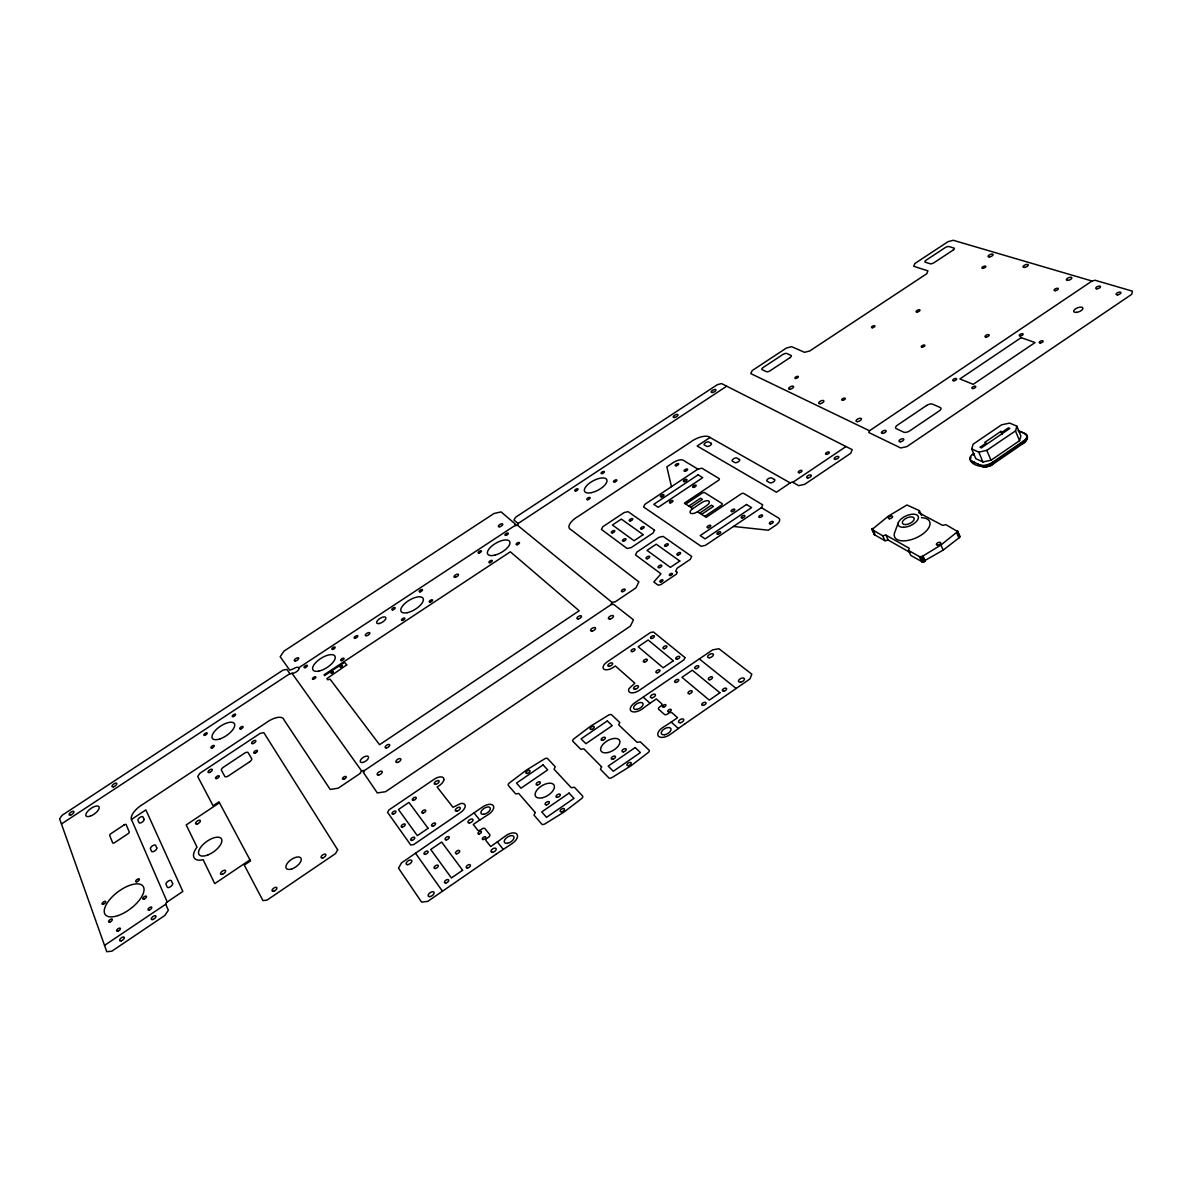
<?xml version="1.0" encoding="UTF-8"?>
<svg xmlns="http://www.w3.org/2000/svg" width="1192" height="1192" viewBox="0 0 1192 1192"><rect width="100%" height="100%" fill="white"/><g stroke="black" fill="none" stroke-linecap="round" stroke-linejoin="round"><path stroke-width="1.5" d="M959.441 535.715L958.934 537.92L943.185 550.093L922.489 561.924L910.792 555.442L908.528 550.436L909.228 548.29L885.939 535.133L882.691 535.774L872.008 529.546L888.278 516.181L906.948 504.991L919.39 510.638L921.58 515.585M971.018 457.221C966.757 465.416 987.483 469.618 992.698 464.388L1023.779 443.052L1025.671 440.831L1025.776 438.88M1025.358 441.383C1031.035 436.376 1023.66 431.921 1018.489 431.564M991.848 464.925L992.116 463.748L1026.699 439.282M991.029 460.231L1019.562 440.682L1020.873 435.974L1016.88 426.155L1009.579 423.071L1001.503 424.859L973.149 444.184L971.689 448.922L975.786 458.652L982.923 461.96L991.029 460.231L986.782 450.353L1015.554 430.848L1016.88 426.155M919.39 510.638L918.704 512.694L942.559 525.344L945.927 524.674L957.668 531.587L940.935 545.012L922.087 556.545L919.524 556.664L908.528 550.436M992.698 464.388L992.757 462.109L1023.243 441.219A9.879 4.664 -22 0 0 1025.343 433.679L1018.102 430.595M898.321 522.722L894.611 532.675A19.132 9.476 -23.8 0 0 906.382 540.676A19.132 9.476 -23.8 0 0 928.344 528.399A19.132 9.476 -23.8 0 0 921.476 517.671M869.475 430.759L868.789 432.532L900.735 447.968L906.844 446.613L1131.67 294.379L1132.4 291.161L1095.076 280.254L1092.036 281.029L869.475 430.759L750.766 373.588L752.226 370.548L786.497 347.99L791.622 346.678L804.511 352.31L809.726 350.984L926.825 273.698L927.912 270.882L913.742 266.278L914.845 263.521L947.953 241.723L953.227 240.277L1092.036 281.029M874.451 533.509L874.615 534.821L884.956 540.706L888.204 540.065L909.943 552.418M692.775 508.641L684.372 503.173L718.612 480.272A2.637 1.162 -26.7 0 0 719.089 478.558L701.894 468.203L697.886 469.112L644.932 504.305L643.576 506.973L701.075 546.264L705.366 545.385L761.435 507.643L762.657 504.827L743.778 493.443A2.339 1.058 -26.4 0 0 741.29 493.816L706.156 517.343L697.514 511.726A5.602 2.533 -27.1 0 1 690.6 513.231A5.602 2.533 -27.1 0 1 692.775 508.641L701.835 502.592A5.602 2.518 -27 0 1 708.763 501.072A5.602 2.518 -27 0 1 706.618 505.632L697.514 511.726M1023.004 443.618L1023.243 441.219M1023.779 443.052L1024.584 441.502M1025.925 439.312L1027.459 436.525M1025.969 439.788L1027.504 437.151M1024.39 442.5L1025.418 440.772M1025.88 440.295L1027.4 437.837M1024.926 441.949L1026.133 440.042M1025.671 440.831L1027.131 438.552M684.923 723.812L669.949 734.615A9.223 4.917 -29.1 0 1 658.64 736.373A9.223 4.917 -29.1 0 1 662.38 727.761A170.158 83.693 -29.4 0 0 671.17 722.084L671.334 721.965A172.006 84.528 -29.4 0 0 677.592 717.703L671.915 712.697A2.607 1.371 -28.9 0 0 668.712 713.203L667.654 713.933A2.607 1.371 -28.9 0 1 664.466 714.44L658.64 709.27A2.593 1.356 -29 0 1 659.697 706.886L660.755 706.156A2.578 1.341 -29 0 0 661.798 703.787L656.3 698.944A197.514 111.512 -28.3 0 0 650.221 703.146L650.057 703.265A195.026 109.992 -28.3 0 0 641.922 709.225A8.955 4.634 -29.3 0 1 631.045 711.013A8.955 4.634 -29.3 0 1 634.785 702.773L712.667 649.849L718.955 648.746L751.824 674.195L749.947 678.933L684.938 723.827M790.192 482.909L776.424 492.222L697.171 446.017L710.03 437.494L790.192 482.909A2.071 0.954 -25.6 0 1 792.814 482.343L846.022 446.538M973.149 455.016L974.102 454.316M496.289 854.053L512.351 843.429A9.432 5.051 -32.7 0 0 516.896 834.147A9.432 5.051 -32.7 0 0 505.944 835.577A174.494 86.033 -32.8 0 1 497.302 841.924L497.124 842.044A176.386 86.897 -32.8 0 1 490.687 846.529L486.023 840.643A2.682 1.415 -33 0 1 487.349 838.006L488.452 837.261A2.667 1.415 -33 0 0 489.763 834.638L484.935 828.604A2.652 1.386 -33 0 0 481.896 829.006L480.793 829.766A2.652 1.386 -33 0 1 477.754 830.168L473.254 824.477A202.908 115.326 -33.3 0 1 479.601 820.156L479.78 820.051A200.36 113.747 -33.3 0 1 488.631 814.345A9.149 4.738 -32.7 0 0 493.16 805.494A9.149 4.738 -32.7 0 0 482.596 806.954L401.391 862.978L398.545 868.223L421.581 902.091L427.764 901.39L496.304 854.068M1000.848 431.4L984.726 442.411L986.186 443.066L980.003 447.283L981.329 447.879L1009.833 428.42L1008.492 427.839L1002.338 432.04L1000.848 431.4L1002.114 434.469M249.977 859.879L214.754 883.615L203.102 859.656L201.508 860.043A19.564 8.88 -35.7 0 1 195.965 848.585L197.038 847.199L186.205 824.924L219.462 802.767M167.208 901.971L182.838 891.452L145.871 809.904L131.448 819.455L167.208 901.971A2.28 1.043 -36.8 0 0 165.748 904.221L104.538 945.39M364.141 770.732L611.392 604.404M699.659 513.126L711.505 505.185L713.442 506.421L701.581 514.363M704.71 516.404L721.145 505.378A2.309 1.043 -26.7 0 0 721.95 503.471L704.755 492.698A2.369 1.058 -26.9 0 0 701.82 493.354L685.758 504.082M688.782 506.049L700.524 498.211L702.416 499.418L690.66 507.27M61.448 823.97L289.88 673.644L286.855 669.368L283.04 670.098L62.193 815.239L59.6 818.77L106.773 951.723L111.869 951.156L164.854 915.456L168.34 910.256L165.748 904.221M726.733 386.193L518.088 523.482A1.877 0.79 -29.4 0 1 517.328 524.927A1.877 0.79 -29.4 0 1 515.138 525.583A1.877 0.79 -29.4 0 1 515.525 524.257L501.087 511.889L493.965 513.514L283.949 651.145L280.18 656.717L289.79 670.202L293.902 668.578A4.336 1.818 -32.8 0 1 298.685 667.848L515.004 525.508M980.942 466.132L986.186 466.072L992.116 463.748M971.689 448.922L978.811 452.17L986.782 450.353M733.482 526.447L768.378 530.202L775.59 525.329A8.851 4.157 -26.1 0 0 778.361 517.909L761.435 507.643M981.821 466.31L984.145 466.832M983.489 466.698L971.346 460.932A9.804 4.649 -22.7 0 1 973.685 453.347M982.804 466.4L984.875 466.906M971.137 461.542L974.52 462.57L971.346 460.932M983.862 466.385L985.68 466.892M985.009 466.281L986.529 466.817M977.857 464.135L982.864 466.474M986.186 466.072L987.408 466.653M792.814 482.343L798.7 485.665L804.749 484.265L850.775 453.258L852.176 449.652L721.577 383.586L717.375 384.643L515.585 517.253L513.931 520.085L518.088 523.482M697.886 469.112L683.418 460.35A8.031 3.442 -27.1 0 0 673.405 462.481L666.835 466.832L671.483 486.664M987.393 465.774L988.317 466.43M699.346 658.967L736.164 688.455M517.194 525.016L612.286 602.586M643.308 697.26L650.057 703.265M671.17 722.084L678.322 728.461M988.615 465.372L989.241 466.147M474.178 813.063L479.78 820.051M497.302 841.924L503.262 849.345M291.965 673.242L361.742 771.12M415.561 853.278L442.455 891.243M289.88 673.644L289.909 673.689A1.937 0.82 -32.9 0 0 291.638 673.45L292.398 673.182A4.336 1.818 -32.8 0 0 297.24 671.156A4.336 1.818 -32.8 0 0 298.685 667.848M872.35 528.414L874.6 533.301M872.201 528.607L874.347 533.703M872.008 529.01L874.615 534.821M871.978 529.382L874.347 534.582M882.691 535.774L884.956 540.706M885.939 535.133L888.204 540.065M921.103 556.828L923.383 561.879M920.79 556.858L923.07 561.924M920.492 556.873L922.772 561.924M920.209 556.858L922.489 561.924M919.941 556.828L922.221 561.879M919.524 556.664L921.803 561.715M923.04 556.083L925.32 561.149M922.414 556.411L924.694 561.477M922.087 556.545L924.366 561.611M921.759 556.664L924.038 561.73M921.431 556.753L923.711 561.819M940.935 545.012L943.185 550.093M957.34 532.228L959.56 537.294M957.161 532.437L959.381 537.518M956.714 532.854L958.934 537.92M957.534 530.887L959.918 536.475M957.236 530.649L959.813 536.877M957.489 532.005L959.709 537.085M978.811 452.17L982.923 461.96M1015.405 430.804L1019.562 440.682M1025.343 433.679L1025.731 434.663M989.822 464.91L990.135 465.789M990.999 464.358L991.014 465.387M992.757 462.109A9.879 4.708 -22.5 0 1 979.779 464.865M131.448 819.455A15.317 6.496 -35.6 0 1 143.368 803.974L265.935 722.903A14.9 6.437 -33.7 0 1 283.89 719.7L330.199 789.447L338.155 788.225L360.535 773.176A2.175 1.028 -33.5 0 1 361.578 771.224A2.175 1.028 -33.5 0 1 364.022 770.613A2.175 1.028 -33.5 0 1 363.381 772.446L377.298 792.933L385.567 791.697L630.404 626.098L633.429 619.81L613.448 604.18A2.101 0.983 -28.8 0 1 611.273 604.269A2.101 0.983 -28.8 0 1 612.45 602.481A2.101 0.983 -28.8 0 1 614.819 602.079L635.962 587.865L638.882 581.89L570.923 529.62A14.2 6.139 -28.6 0 1 578.15 516.404L690.481 442.113A14.066 5.99 -26.8 0 1 710.03 437.494M342.417 665.702C340.122 669.919 338.409 664.868 342.417 665.702M333.298 671.752C330.869 675.998 329.394 670.813 333.298 671.752M677.116 572.294L676.475 574.082L660.83 584.631L658.044 585.153L653.812 581.949L660.979 573.814L635.5 554.906L636.93 552.045L659.012 537.279L663.154 536.4L691.673 556.381L690.317 559.331L677.145 568.197L675.655 571.236L677.116 572.294M443.811 780.045L443.26 781.431A8.165 4.053 -32.9 0 1 439.222 785.632L437.136 787.048L453.005 807.297L460.797 803.482A8.404 4.291 -33 0 1 465.223 806.135A8.404 4.291 -33 0 1 460.455 812.601L413.654 844.606L410.718 844.994L387.579 812.378L388.95 809.934L434.201 779.24A8.165 4.053 -32.9 0 1 443.811 780.045M684.953 657.552L683.97 659.802L639.27 690.362A8.195 4.172 -29.2 0 1 631.075 692.79A8.195 4.172 -29.2 0 1 629.003 688.648L634.829 683.18L615.34 665.956L613.329 667.326A7.957 3.934 -29.3 0 1 607.801 669.666L606.132 669.8A7.957 3.934 -29.3 0 1 607.19 661.873L650.46 632.52L653.425 631.983L684.953 657.552M601.587 766.799L600.425 769.317L608.829 777.854A2.935 1.579 -30.5 0 0 612.137 777.482L630.911 765.845L648.031 752.688A2.92 1.565 -29.6 0 0 649.029 750.081L640.298 741.841L637.109 742.333L618.693 724.9L619.795 722.516L611.6 714.783A2.801 1.445 -29.8 0 0 608.442 715.2L590.487 726.256L573.948 738.787A2.816 1.445 -30.6 0 0 572.875 741.275L580.742 749.276L583.827 748.814L601.587 766.799M535.238 812.512L533.986 815.104L541.794 824.149A2.965 1.594 -32 0 0 545.042 823.821L564.025 812.05L581.458 798.67A2.95 1.579 -31.2 0 0 582.56 795.988L574.395 787.256L571.251 787.703L554.042 769.227L555.234 766.769L547.59 758.574A2.831 1.46 -31.2 0 0 544.476 758.946L526.342 770.136L509.52 782.861A2.846 1.46 -32 0 0 508.343 785.424L515.659 793.902L518.714 793.455L535.238 812.512M654.512 530.172L653.142 532.943L631.179 547.62L627.096 548.469L601.409 529.412L602.839 526.715L624.176 512.545L628.11 511.681L654.512 530.172M337.679 849.836L335.503 853.591L267.053 900.094L262.925 900.586L244.285 865.124L250.529 860.922L218.97 801.843L213.085 805.762L197.693 776.499L199.854 773.31L260.258 733.318L263.849 732.693L337.679 849.836M346.708 664.913L326.876 678.606L327.74 679.753L330.095 679.216L379.577 744.732L579.163 610.766L510.34 551.792L324.045 674.836L324.611 675.581L343.847 662.871L344.92 662.663L346.708 664.913M569.091 793.082L541.734 811.931L546.502 817.369L573.993 798.402L569.091 793.082M635.157 747.533L608.188 766.128L613.299 771.269L640.417 752.554L635.157 747.533M462.615 870.249L451.425 877.968L430.729 849.494L441.621 842.029L462.615 870.249M719.908 692.79L709.3 700.106L681.958 677.309L692.299 670.217L719.908 692.79M543.075 764.892L516.508 783.084L520.978 788.195L547.679 769.898L543.075 764.892M607.294 720.937L581.085 738.876L585.883 743.704L612.241 725.645L607.294 720.937M428.077 828.306L417.334 835.637L398.456 809.517L408.93 802.41L428.077 828.306M673.346 660.785L663.139 667.758L638.167 646.749L648.135 639.985L673.346 660.785M1021.157 337.649L959.873 378.937L973.193 384.331L1035.058 342.551L1021.157 337.649M926.497 405.548L897.502 425.097A4.649 2.101 -23.9 0 0 896.19 428.643L903.745 432.189A4.679 2.131 -23.8 0 0 909.794 430.819L939.072 411.046A4.679 2.101 -23.4 0 0 940.279 407.515L932.517 404.148A4.649 2.086 -23.5 0 0 926.497 405.548M746.52 504.484L700.211 535.581L705.113 538.888L751.616 507.613L746.52 504.484M679.798 561.015L670.366 567.377L647.003 550.376L656.241 544.193L679.798 561.015M643.159 534.657L634.04 540.751L612.435 525.016L621.345 519.086L643.159 534.657M249.575 761.837L228.462 775.858A3.457 1.505 -34.6 0 1 224.841 776.439L221.429 770.3A3.442 1.49 -34.5 0 1 223.56 767.112L244.479 753.24A3.427 1.49 -34.2 0 1 248.085 752.629L251.676 758.633A3.442 1.505 -34.3 0 1 249.575 761.837M698.095 474.848L653.767 504.32L658.222 507.315L702.729 477.679L698.095 474.848M123.879 825.087L111.318 833.402A2.056 0.864 -36.1 0 0 109.753 835.622L112.629 842.759A2.086 0.879 -36.2 0 0 114.954 842.416L127.633 834.013A2.071 0.879 -36 0 0 129.183 831.778L126.203 824.73A2.056 0.864 -35.9 0 0 123.879 825.087M789.983 357.66L770.226 370.697A3.099 1.266 -25.7 0 1 766.352 371.666L762.18 369.699A3.084 1.252 -25.7 0 1 763.252 367.434L782.906 354.486A3.084 1.252 -25.5 0 1 786.765 353.502L791.026 355.41A3.084 1.252 -25.4 0 1 789.983 357.66M953.138 250.082L934.051 262.672A3.084 1.207 -23.6 0 1 930.073 263.745L925.335 262.225A3.069 1.192 -23.6 0 1 926.139 260.169L945.122 247.668A3.069 1.177 -23.4 0 1 949.085 246.58L953.898 248.025A3.084 1.192 -23.3 0 1 953.138 250.082M369.013 632.58L368.581 632.624A2.578 1.103 -31.8 0 0 365.884 634.189A2.578 1.103 -31.8 0 0 365.676 635.798L366.555 635.813A2.578 1.103 -31.8 0 0 369.267 634.233A2.578 1.103 -31.8 0 0 369.46 632.624L369.013 632.58M711.192 443.335L708.853 441.994A2.771 1.177 -26.7 0 0 705.426 442.798A2.771 1.177 -26.7 0 0 704.368 444.959L706.707 446.315A2.771 1.192 -26.7 0 0 710.149 445.51A2.771 1.192 -26.7 0 0 711.192 443.335M739.427 459.486L736.954 458.071A2.846 1.252 -26.4 0 0 733.423 458.89A2.846 1.252 -26.4 0 0 732.365 461.125L734.838 462.556A2.861 1.252 -26.3 0 0 738.384 461.736A2.861 1.252 -26.3 0 0 739.427 459.486M774.472 479.527L771.805 478.007A2.95 1.341 -25.9 0 0 768.11 478.826A2.95 1.341 -25.9 0 0 767.082 481.181L769.734 482.715A2.965 1.341 -25.9 0 0 773.444 481.896A2.965 1.341 -25.9 0 0 774.472 479.527M144.053 819.321L142.995 816.952A3.025 1.281 -35.7 0 0 139.956 817.414A3.025 1.281 -35.7 0 0 137.974 820.275L139.017 822.659A3.025 1.296 -35.7 0 0 142.071 822.197A3.025 1.296 -35.7 0 0 144.053 819.321M156.748 847.899L155.645 845.396A3.114 1.371 -36.1 0 0 152.501 845.843A3.114 1.371 -36.1 0 0 150.475 848.838L151.578 851.356A3.129 1.371 -36.1 0 0 154.722 850.909A3.129 1.371 -36.1 0 0 156.748 847.899M172.587 883.51L171.38 880.799A3.233 1.46 -36.5 0 0 168.102 881.231A3.233 1.46 -36.5 0 0 166.031 884.389L167.223 887.101A3.248 1.475 -36.5 0 0 170.501 886.684A3.248 1.475 -36.5 0 0 172.587 883.51M220.311 738.772A13.276 5.588 -34.1 0 0 234.407 723.633A13.276 5.588 -34.1 0 0 215.32 730.487A13.276 5.588 -34.1 0 0 220.311 738.772M240.948 728.893A1.997 0.849 -33.9 0 0 243.064 726.613A1.997 0.849 -33.9 0 0 240.173 727.642A1.997 0.849 -33.9 0 0 240.948 728.893M212.101 747.935A2.012 0.849 -34.3 0 0 214.262 745.626A2.012 0.849 -34.3 0 0 211.386 746.654A2.012 0.849 -34.3 0 0 212.101 747.935M205.024 735.27A1.982 0.82 -34.2 0 0 207.155 733.005A1.982 0.82 -34.2 0 0 204.324 734.019A1.982 0.82 -34.2 0 0 205.024 735.27M233.453 716.541A1.967 0.82 -33.8 0 0 235.554 714.306A1.967 0.82 -33.8 0 0 232.708 715.319A1.967 0.82 -33.8 0 0 233.453 716.541M149.358 910.032A2.28 1.043 -37 0 0 151.756 907.291A2.28 1.043 -37 0 0 148.568 908.393A2.28 1.043 -37 0 0 149.358 910.032M117.904 931.176A2.295 1.043 -37.5 0 0 120.377 928.404A2.295 1.043 -37.5 0 0 117.203 929.462A2.295 1.043 -37.5 0 0 117.904 931.176M343.728 779.285A2.175 1.028 -33.7 0 0 346.187 776.767A2.175 1.028 -33.7 0 0 343.072 777.601A2.175 1.028 -33.7 0 0 343.728 779.285M90.279 816.162A7.927 3.248 -35.8 0 0 99.1 806.954A7.927 3.248 -35.8 0 0 88.133 810.813A7.927 3.248 -35.8 0 0 90.279 816.162M117.963 915.605A23.646 10.534 -37 0 0 143.606 887.206A23.646 10.534 -37 0 0 110.796 898.321A23.646 10.534 -37 0 0 117.963 915.605M109.798 922.087A2.265 1.013 -37.4 0 0 112.331 919.36A2.265 1.013 -37.4 0 0 109.217 920.343A2.265 1.013 -37.4 0 0 109.798 922.087M103.272 904.251A2.235 0.983 -37.1 0 0 105.73 901.584A2.235 0.983 -37.1 0 0 102.661 902.597A2.235 0.983 -37.1 0 0 103.272 904.251M144.068 899.111A2.25 1.013 -36.9 0 0 146.497 896.414A2.25 1.013 -36.9 0 0 143.353 897.472A2.25 1.013 -36.9 0 0 144.068 899.111M136.931 881.752A2.205 0.983 -36.6 0 0 139.345 879.1A2.205 0.983 -36.6 0 0 136.275 880.143A2.205 0.983 -36.6 0 0 136.931 881.752M295.422 660.994A2.563 1.058 -32.7 0 0 298.715 658.267A2.563 1.058 -32.7 0 0 295.318 658.938A2.563 1.058 -32.7 0 0 295.422 660.994M499.731 526.745A2.473 1.028 -29.6 0 0 502.771 524.182A2.473 1.028 -29.6 0 0 499.239 524.972A2.473 1.028 -29.6 0 0 499.731 526.745M807.759 477.932A2.548 1.162 -25.4 0 0 811.335 475.608A2.548 1.162 -25.4 0 0 807.863 475.712A2.548 1.162 -25.4 0 0 807.759 477.932M835.383 459.382A2.533 1.147 -24.9 0 0 838.855 457.028A2.533 1.147 -24.9 0 0 835.294 457.251A2.533 1.147 -24.9 0 0 835.383 459.382M153.053 919.449A2.801 1.281 -37.1 0 0 155.914 916.037A2.801 1.281 -37.1 0 0 151.935 917.512A2.801 1.281 -37.1 0 0 153.053 919.449M121.346 940.801A2.831 1.296 -37.6 0 0 124.266 937.344A2.831 1.296 -37.6 0 0 120.288 938.804A2.831 1.296 -37.6 0 0 121.346 940.801M674.627 417.438A2.652 1.088 -27 0 0 678.01 414.846A2.652 1.088 -27 0 0 674.165 415.576A2.652 1.088 -27 0 0 674.627 417.438M712.28 392.496A2.652 1.073 -26.4 0 0 715.975 390.067A2.652 1.073 -26.4 0 0 712.414 390.41A2.652 1.073 -26.4 0 0 712.28 392.496M826.622 454.361A2.056 0.924 -25 0 0 829.334 452.394A2.056 0.924 -25 0 0 826.339 452.722A2.056 0.924 -25 0 0 826.622 454.361M799.325 472.732A2.056 0.939 -25.5 0 0 802.007 470.751A2.056 0.939 -25.5 0 0 798.998 471.108A2.056 0.939 -25.5 0 0 799.325 472.732M602.169 473.567A1.863 0.775 -28.1 0 0 604.389 471.674A1.863 0.775 -28.1 0 0 601.647 472.315A1.863 0.775 -28.1 0 0 602.169 473.567M575.781 490.94A1.863 0.79 -28.5 0 0 578.045 489.018A1.863 0.79 -28.5 0 0 575.319 489.659A1.863 0.79 -28.5 0 0 575.781 490.94M614.655 481.985A1.892 0.805 -28 0 0 616.86 480.048A1.892 0.805 -28 0 0 614.044 480.748A1.892 0.805 -28 0 0 614.655 481.985M587.626 499.686A1.892 0.805 -28.4 0 0 590.189 497.839A1.892 0.805 -28.4 0 0 587.641 498.137A1.892 0.805 -28.4 0 0 587.626 499.686M591.843 492.564A12.531 5.275 -28.2 0 0 606.817 479.735A12.531 5.275 -28.2 0 0 588.386 484.041A12.531 5.275 -28.2 0 0 591.843 492.564M622.775 591.619A2.086 0.983 -28.6 0 0 625.144 589.384A2.086 0.983 -28.6 0 0 621.986 590.115A2.086 0.983 -28.6 0 0 622.775 591.619M1117.589 294.841A2.593 1.103 -20.9 0 0 1120.927 292.576A2.593 1.103 -20.9 0 0 1116.978 293.038A2.593 1.103 -20.9 0 0 1117.589 294.841M1096.789 288.792A2.563 1.073 -21.2 0 0 1100.529 286.75A2.563 1.073 -21.2 0 0 1097.042 286.765A2.563 1.073 -21.2 0 0 1096.789 288.792M900.392 441.755A2.593 1.177 -23.9 0 0 903.804 439.341A2.593 1.177 -23.9 0 0 900.005 439.699A2.593 1.177 -23.9 0 0 900.392 441.755M882.691 433.352A2.548 1.147 -24.2 0 0 886.163 431.012A2.548 1.147 -24.2 0 0 882.512 431.266A2.548 1.147 -24.2 0 0 882.691 433.352M1076.525 312.364A4.917 2.086 -21.4 0 0 1082.917 308.043A4.917 2.086 -21.4 0 0 1075.512 308.877A4.917 2.086 -21.4 0 0 1076.525 312.364M1020.382 335.965A2.071 0.894 -22.2 0 0 1023.123 334.118A2.071 0.894 -22.2 0 0 1020.039 334.445A2.071 0.894 -22.2 0 0 1020.382 335.965M972.955 388.547A2.116 0.939 -22.8 0 0 975.786 386.64A2.116 0.939 -22.8 0 0 972.687 386.908A2.116 0.939 -22.8 0 0 972.955 388.547M953.958 380.769A2.071 0.909 -23.1 0 0 956.625 378.847A2.071 0.909 -23.1 0 0 953.496 379.25A2.071 0.909 -23.1 0 0 953.958 380.769M1040.363 342.998A2.116 0.924 -21.9 0 0 1043.149 341.121A2.116 0.924 -21.9 0 0 1039.99 341.448A2.116 0.924 -21.9 0 0 1040.363 342.998M197.276 823.925A2.861 1.266 -35.4 0 0 200.345 820.573A2.861 1.266 -35.4 0 0 196.278 821.958A2.861 1.266 -35.4 0 0 197.276 823.925M222.457 874.243A3.01 1.401 -36 0 0 225.556 870.607A3.01 1.401 -36 0 0 221.22 872.127A3.01 1.401 -36 0 0 222.457 874.243M207.78 854.992A13.693 6.213 -35.7 0 0 221.31 838.632A13.693 6.213 -35.7 0 0 201.508 846.246A13.693 6.213 -35.7 0 0 207.78 854.992M273.773 891.214A2.846 1.386 -35.9 0 0 276.842 887.772A2.846 1.386 -35.9 0 0 272.774 888.994A2.846 1.386 -35.9 0 0 273.773 891.214M322.928 857.882A2.816 1.386 -35 0 0 325.788 854.485A2.816 1.386 -35 0 0 321.676 855.841A2.816 1.386 -35 0 0 322.928 857.882M253.166 743.525A2.488 1.073 -34 0 0 255.788 740.664A2.488 1.073 -34 0 0 252.197 741.931A2.488 1.073 -34 0 0 253.166 743.525M209.569 772.416A2.518 1.088 -34.7 0 0 212.25 769.511A2.518 1.088 -34.7 0 0 208.66 770.762A2.518 1.088 -34.7 0 0 209.569 772.416M291.772 868.938A8.94 4.321 -35.4 0 0 300.95 858.18A8.94 4.321 -35.4 0 0 287.972 862.472A8.94 4.321 -35.4 0 0 291.772 868.938M255.103 753.135A2.175 0.954 -34.1 0 0 257.397 750.632A2.175 0.954 -34.1 0 0 254.254 751.72A2.175 0.954 -34.1 0 0 255.103 753.135M216.87 778.51A2.19 0.954 -34.7 0 0 219.194 775.977A2.19 0.954 -34.7 0 0 216.065 777.065A2.19 0.954 -34.7 0 0 216.87 778.51M684.67 481.583A1.952 0.849 -27.1 0 0 686.965 479.586A1.952 0.849 -27.1 0 0 684.014 480.242A1.952 0.849 -27.1 0 0 684.67 481.583M661.649 496.885A1.967 0.864 -27.5 0 0 663.959 494.874A1.967 0.864 -27.5 0 0 661.024 495.529A1.967 0.864 -27.5 0 0 661.649 496.885M670.351 502.845A1.982 0.879 -27.4 0 0 673.003 500.923A1.982 0.879 -27.4 0 0 670.232 501.236A1.982 0.879 -27.4 0 0 670.351 502.845M693.774 487.349A1.982 0.879 -27 0 0 696.173 485.353A1.982 0.879 -27 0 0 693.237 485.934A1.982 0.879 -27 0 0 693.774 487.349M731.948 511.592A2.056 0.939 -26.6 0 0 734.823 509.669A2.056 0.939 -26.6 0 0 732.022 509.789A2.056 0.939 -26.6 0 0 731.948 511.592M708.361 527.683A2.056 0.954 -27 0 0 710.745 525.538A2.056 0.954 -27 0 0 707.631 526.208A2.056 0.954 -27 0 0 708.361 527.683M717.912 534.269A2.086 0.969 -26.9 0 0 720.728 532.243A2.086 0.969 -26.9 0 0 717.808 532.466A2.086 0.969 -26.9 0 0 717.912 534.269M742.065 517.939A2.086 0.969 -26.5 0 0 744.955 516.002A2.086 0.969 -26.5 0 0 742.124 516.106A2.086 0.969 -26.5 0 0 742.065 517.939M612.435 532.869A1.982 0.879 -28.3 0 0 614.789 530.812A1.982 0.879 -28.3 0 0 611.883 531.453A1.982 0.879 -28.3 0 0 612.435 532.869M623.61 541.108A1.997 0.894 -28.2 0 0 625.994 539.022A1.997 0.894 -28.2 0 0 623.029 539.663A1.997 0.894 -28.2 0 0 623.61 541.108M641.49 529.054A1.997 0.894 -27.9 0 0 644.172 527.087A1.997 0.894 -27.9 0 0 641.415 527.371A1.997 0.894 -27.9 0 0 641.49 529.054M630.3 520.949A1.967 0.879 -28 0 0 632.743 518.922A1.967 0.879 -28 0 0 629.853 519.474A1.967 0.879 -28 0 0 630.3 520.949M676.385 465.729A1.922 0.82 -27.1 0 0 678.635 463.777A1.922 0.82 -27.1 0 0 675.76 464.448A1.922 0.82 -27.1 0 0 676.385 465.729M685.326 471.242A1.937 0.834 -27.1 0 0 687.59 469.261A1.937 0.834 -27.1 0 0 684.67 469.931A1.937 0.834 -27.1 0 0 685.326 471.242M759.721 517.447A2.101 0.983 -26.2 0 0 762.642 515.48A2.101 0.983 -26.2 0 0 759.766 515.6A2.101 0.983 -26.2 0 0 759.721 517.447M770.3 523.973A2.116 0.998 -26.1 0 0 773.25 521.992A2.116 0.998 -26.1 0 0 770.33 522.096A2.116 0.998 -26.1 0 0 770.3 523.973M651.771 638.45A2.19 1.088 -28.5 0 0 654.363 636.096A2.19 1.088 -28.5 0 0 651.085 636.692A2.19 1.088 -28.5 0 0 651.771 638.45M664.272 648.686A2.22 1.117 -28.4 0 0 666.879 646.288A2.22 1.117 -28.4 0 0 663.557 646.898A2.22 1.117 -28.4 0 0 664.272 648.686M677.101 659.206A2.25 1.147 -28.3 0 0 679.753 656.777A2.25 1.147 -28.3 0 0 676.356 657.373A2.25 1.147 -28.3 0 0 677.101 659.206M632.43 651.592A2.205 1.088 -28.9 0 0 635.038 649.223A2.205 1.088 -28.9 0 0 631.775 649.804A2.205 1.088 -28.9 0 0 632.43 651.592M644.678 662.037A2.235 1.117 -28.8 0 0 647.316 659.623A2.235 1.117 -28.8 0 0 643.993 660.204A2.235 1.117 -28.8 0 0 644.678 662.037M657.284 672.75A2.265 1.147 -28.7 0 0 659.951 670.306A2.265 1.147 -28.7 0 0 656.568 670.887A2.265 1.147 -28.7 0 0 657.284 672.75M635.187 689.244A2.771 1.415 -29.2 0 0 638.48 686.22A2.771 1.415 -29.2 0 0 634.367 686.92A2.771 1.415 -29.2 0 0 635.187 689.244M609.425 666.298A2.697 1.326 -29.3 0 0 612.643 663.393A2.697 1.326 -29.3 0 0 608.68 664.093A2.697 1.326 -29.3 0 0 609.425 666.298M602.541 740.307A2.324 1.207 -30.2 0 0 605.327 737.729A2.324 1.207 -30.2 0 0 601.9 738.265A2.324 1.207 -30.2 0 0 602.541 740.307M612.867 759.2A2.369 1.252 -30.2 0 0 615.445 756.488A2.369 1.252 -30.2 0 0 611.839 757.278A2.369 1.252 -30.2 0 0 612.867 759.2M623.431 751.824A2.369 1.252 -30 0 0 626.247 749.187A2.369 1.252 -30 0 0 622.745 749.723A2.369 1.252 -30 0 0 623.431 751.824M628.363 765.651A2.399 1.281 -30 0 0 631.209 762.969A2.399 1.281 -30 0 0 627.663 763.506A2.399 1.281 -30 0 0 628.363 765.651M591.456 729.429A2.295 1.177 -30.2 0 0 594.227 726.882A2.295 1.177 -30.2 0 0 590.845 727.418A2.295 1.177 -30.2 0 0 591.456 729.429M607.995 752.524A10.683 5.617 -30.1 0 0 619.512 740.292A10.683 5.617 -30.1 0 0 603.241 744.046A10.683 5.617 -30.1 0 0 607.995 752.524M429.865 896.607A3.427 1.818 -34.5 0 0 434.112 892.689A3.427 1.818 -34.5 0 0 429.388 893.24A3.427 1.818 -34.5 0 0 429.865 896.607M407.738 864.632A3.308 1.713 -34.3 0 0 411.881 860.862A3.308 1.713 -34.3 0 0 407.336 861.458A3.308 1.713 -34.3 0 0 407.738 864.632M647.256 558.72A2.056 0.954 -28 0 0 649.685 556.575A2.056 0.954 -28 0 0 646.63 557.2A2.056 0.954 -28 0 0 647.256 558.72M659.34 567.63A2.086 0.969 -27.9 0 0 661.798 565.44A2.086 0.969 -27.9 0 0 658.684 566.081A2.086 0.969 -27.9 0 0 659.34 567.63M677.846 555.025A2.071 0.969 -27.6 0 0 680.632 552.969A2.071 0.969 -27.6 0 0 677.712 553.252A2.071 0.969 -27.6 0 0 677.846 555.025M665.762 546.279A2.056 0.939 -27.7 0 0 668.265 544.163A2.056 0.939 -27.7 0 0 665.24 544.699A2.056 0.939 -27.7 0 0 665.762 546.279M660.875 581.919A1.758 0.834 -28 0 0 662.946 580.057A1.758 0.834 -28 0 0 660.323 580.578A1.758 0.834 -28 0 0 660.875 581.919M670.411 575.498A1.758 0.834 -27.8 0 0 672.467 573.65A1.758 0.834 -27.8 0 0 669.83 574.172A1.758 0.834 -27.8 0 0 670.411 575.498M397.577 762.418A2.92 1.401 -33 0 0 400.885 759.081A2.92 1.401 -33 0 0 396.653 760.153A2.92 1.401 -33 0 0 397.577 762.418M592.156 631.09A2.831 1.356 -29.3 0 0 595.568 628.05A2.831 1.356 -29.3 0 0 591.411 628.84A2.831 1.356 -29.3 0 0 592.156 631.09M378.564 775.098A2.935 1.401 -33.3 0 0 382.245 771.85A2.935 1.401 -33.3 0 0 378.251 772.476A2.935 1.401 -33.3 0 0 378.564 775.098M610.066 619.02A2.831 1.341 -28.9 0 0 613.448 615.996A2.831 1.341 -28.9 0 0 609.276 616.8A2.831 1.341 -28.9 0 0 610.066 619.02M537.473 784.962A2.354 1.222 -31.6 0 0 540.334 782.324A2.354 1.222 -31.6 0 0 536.951 782.831A2.354 1.222 -31.6 0 0 537.473 784.962M546.666 804.809A2.399 1.266 -31.7 0 0 549.318 802.022A2.399 1.266 -31.7 0 0 545.757 802.782A2.399 1.266 -31.7 0 0 546.666 804.809M557.379 797.329A2.384 1.266 -31.5 0 0 560.27 794.632A2.384 1.266 -31.5 0 0 556.813 795.124A2.384 1.266 -31.5 0 0 557.379 797.329M561.536 811.812A2.414 1.296 -31.6 0 0 564.457 809.07A2.414 1.296 -31.6 0 0 560.955 809.562A2.414 1.296 -31.6 0 0 561.536 811.812M527.147 773.429A2.324 1.192 -31.6 0 0 529.978 770.851A2.324 1.192 -31.6 0 0 526.64 771.343A2.324 1.192 -31.6 0 0 527.147 773.429M542.509 797.716A10.788 5.677 -31.6 0 0 554.027 785.096A10.788 5.677 -31.6 0 0 537.756 789.089A10.788 5.677 -31.6 0 0 542.509 797.716M983.013 268.334A2.131 0.849 -22.9 0 0 985.844 266.457A2.131 0.849 -22.9 0 0 982.715 266.874A2.131 0.849 -22.9 0 0 983.013 268.334M917.274 312.021A2.131 0.864 -23.7 0 0 920.001 310.069A2.131 0.864 -23.7 0 0 916.842 310.576A2.131 0.864 -23.7 0 0 917.274 312.021M986.186 337.068A2.265 0.969 -22.7 0 0 989.196 335.056A2.265 0.969 -22.7 0 0 985.858 335.399A2.265 0.969 -22.7 0 0 986.186 337.068M1055.322 290.669A2.265 0.939 -21.8 0 0 1058.287 288.673A2.265 0.939 -21.8 0 0 1054.89 289.09A2.265 0.939 -21.8 0 0 1055.322 290.669M872.395 327.725A1.892 0.775 -24.3 0 0 874.958 326.027A1.892 0.775 -24.3 0 0 872.276 326.325A1.892 0.775 -24.3 0 0 872.395 327.725M795.839 378.46A1.892 0.79 -25.3 0 0 798.357 376.687A1.892 0.79 -25.3 0 0 795.63 377.059A1.892 0.79 -25.3 0 0 795.839 378.46M842.64 400.318A1.982 0.864 -24.7 0 0 845.351 398.5A1.982 0.864 -24.7 0 0 842.55 398.754A1.982 0.864 -24.7 0 0 842.64 400.318M922.221 347.185A1.982 0.834 -23.6 0 0 924.888 345.412A1.982 0.834 -23.6 0 0 922.027 345.71A1.982 0.834 -23.6 0 0 922.221 347.185M857.45 421.625A2.935 1.296 -24.5 0 0 861.458 418.928A2.935 1.296 -24.5 0 0 857.301 419.256A2.935 1.296 -24.5 0 0 857.45 421.625M820.275 403.671A2.846 1.222 -25 0 0 823.896 400.959A2.846 1.222 -25 0 0 819.694 401.615A2.846 1.222 -25 0 0 820.275 403.671M789.834 389.262A2.756 1.162 -25.4 0 0 793.649 386.73A2.756 1.162 -25.4 0 0 789.834 387.087A2.756 1.162 -25.4 0 0 789.834 389.262M1067.868 280.373A2.95 1.222 -21.7 0 0 1071.861 277.84A2.95 1.222 -21.7 0 0 1067.54 278.243A2.95 1.222 -21.7 0 0 1067.868 280.373M1024.554 267.395A2.846 1.147 -22.3 0 0 1028.294 264.907A2.846 1.147 -22.3 0 0 1024.077 265.458A2.846 1.147 -22.3 0 0 1024.554 267.395M989.494 256.936A2.756 1.088 -22.8 0 0 993.145 254.522A2.756 1.088 -22.8 0 0 989.107 255.073A2.756 1.088 -22.8 0 0 989.494 256.936M355.127 638.271A2.146 0.909 -32 0 0 357.853 635.992A2.146 0.909 -32 0 0 354.948 636.573A2.146 0.909 -32 0 0 355.127 638.271M379.19 623.535A5.334 2.265 -31.6 0 0 385.94 617.873A5.334 2.265 -31.6 0 0 378.639 619.378A5.334 2.265 -31.6 0 0 379.19 623.535M362.502 762.493A4.798 2.25 -33.3 0 0 368.566 757.203A4.798 2.25 -33.3 0 0 362.055 758.261A4.798 2.25 -33.3 0 0 362.502 762.493M455.314 577.271A2.548 1.088 -30.4 0 0 458.473 574.589A2.548 1.088 -30.4 0 0 454.897 575.349A2.548 1.088 -30.4 0 0 455.314 577.271M392.764 609.857A1.907 0.805 -31.3 0 0 395.178 607.831A1.907 0.805 -31.3 0 0 392.555 608.367A1.907 0.805 -31.3 0 0 392.764 609.857M420.106 591.843A1.907 0.805 -30.9 0 0 422.49 589.846A1.907 0.805 -30.9 0 0 419.852 590.398A1.907 0.805 -30.9 0 0 420.106 591.843M430.133 602.139A1.922 0.834 -30.9 0 0 432.562 600.097A1.922 0.834 -30.9 0 0 429.865 600.664A1.922 0.834 -30.9 0 0 430.133 602.139M402.434 620.436A1.937 0.834 -31.4 0 0 404.878 618.38A1.937 0.834 -31.4 0 0 402.196 618.916A1.937 0.834 -31.4 0 0 402.434 620.436M407.306 612.673A12.799 5.438 -31.1 0 0 423.339 599.114A12.799 5.438 -31.1 0 0 405.593 602.839A12.799 5.438 -31.1 0 0 407.306 612.673M386.417 747.935A2.637 1.237 -32.9 0 0 389.724 745.045A2.637 1.237 -32.9 0 0 386.133 745.626A2.637 1.237 -32.9 0 0 386.417 747.935M578.388 618.931A2.563 1.207 -29.4 0 0 581.472 616.204A2.563 1.207 -29.4 0 0 577.733 616.92A2.563 1.207 -29.4 0 0 578.388 618.931M318.666 671.141A12.993 5.513 -32.5 0 0 335.235 657.194A12.993 5.513 -32.5 0 0 317.817 660.651A12.993 5.513 -32.5 0 0 318.666 671.141M332.702 649.402A1.922 0.82 -32.3 0 0 335.175 647.331A1.922 0.82 -32.3 0 0 332.583 647.852A1.922 0.82 -32.3 0 0 332.702 649.402M341.553 660.621A1.952 0.834 -32.3 0 0 344.056 658.52A1.952 0.834 -32.3 0 0 341.419 659.042A1.952 0.834 -32.3 0 0 341.553 660.621M313.347 679.246A1.967 0.834 -32.8 0 0 315.865 677.13A1.967 0.834 -32.8 0 0 313.243 677.622A1.967 0.834 -32.8 0 0 313.347 679.246M305.137 667.654A1.937 0.82 -32.7 0 0 307.342 665.494A1.937 0.82 -32.7 0 0 304.571 666.343A1.937 0.82 -32.7 0 0 305.137 667.654M495.246 555.025A12.635 5.364 -29.8 0 0 509.729 541.615A12.635 5.364 -29.8 0 0 491.104 546.681A12.635 5.364 -29.8 0 0 495.246 555.025M517.164 544.699A1.907 0.82 -29.5 0 0 519.488 542.718A1.907 0.82 -29.5 0 0 516.762 543.314A1.907 0.82 -29.5 0 0 517.164 544.699M490.016 562.654A1.907 0.82 -30 0 0 492.281 560.627A1.907 0.82 -30 0 0 489.51 561.298A1.907 0.82 -30 0 0 490.016 562.654M479.124 552.999A1.892 0.79 -30 0 0 481.449 551.032A1.892 0.79 -30 0 0 478.782 551.613A1.892 0.79 -30 0 0 479.124 552.999M505.989 535.312A1.877 0.79 -29.6 0 0 508.299 533.36A1.877 0.79 -29.6 0 0 505.602 533.956A1.877 0.79 -29.6 0 0 505.989 535.312M113.464 786.809A2.891 1.177 -35.4 0 0 116.816 783.487A2.891 1.177 -35.4 0 0 112.867 784.753A2.891 1.177 -35.4 0 0 113.464 786.809M70.611 815.03A2.935 1.192 -36 0 0 73.949 811.648A2.935 1.192 -36 0 0 69.956 812.989A2.935 1.192 -36 0 0 70.611 815.03M478.99 834.013A1.997 1.043 -33 0 0 481.449 831.748A1.997 1.043 -33 0 0 478.648 832.12A1.997 1.043 -33 0 0 478.99 834.013M483.356 839.526A1.997 1.058 -33.1 0 0 485.815 837.261A1.997 1.058 -33.1 0 0 482.983 837.633A1.997 1.058 -33.1 0 0 483.356 839.526M425.157 854.366A2.384 1.237 -34 0 0 428.122 851.669A2.384 1.237 -34 0 0 424.829 852.086A2.384 1.237 -34 0 0 425.157 854.366M435.289 868.491A2.414 1.266 -34 0 0 438.283 865.735A2.414 1.266 -34 0 0 434.931 866.152A2.414 1.266 -34 0 0 435.289 868.491M445.719 883.034A2.458 1.311 -34.1 0 0 448.743 880.232A2.458 1.311 -34.1 0 0 445.331 880.635A2.458 1.311 -34.1 0 0 445.719 883.034M446.3 839.868A2.369 1.222 -33.5 0 0 449.25 837.186A2.369 1.222 -33.5 0 0 445.942 837.618A2.369 1.222 -33.5 0 0 446.3 839.868M456.715 853.755A2.414 1.266 -33.6 0 0 459.695 851.013A2.414 1.266 -33.6 0 0 456.327 851.446A2.414 1.266 -33.6 0 0 456.715 853.755M467.443 868.044A2.444 1.296 -33.7 0 0 470.453 865.258A2.444 1.296 -33.7 0 0 467.026 865.675A2.444 1.296 -33.7 0 0 467.443 868.044M492.564 852.28A2.98 1.594 -33.1 0 0 496.215 848.898A2.98 1.594 -33.1 0 0 491.998 849.434A2.98 1.594 -33.1 0 0 492.564 852.28M469.469 822.972A2.891 1.49 -33 0 0 473.03 819.723A2.891 1.49 -33 0 0 468.978 820.29A2.891 1.49 -33 0 0 469.469 822.972M483.743 814.315A5.364 2.786 -32.7 0 0 490.329 808.28A5.364 2.786 -32.7 0 0 482.745 809.353A5.364 2.786 -32.7 0 0 483.743 814.315M507.256 843.325A5.528 2.95 -32.7 0 0 514.005 837.052A5.528 2.95 -32.7 0 0 506.138 838.08A5.528 2.95 -32.7 0 0 507.256 843.325M435.691 784.291A2.771 1.371 -32.9 0 0 439.133 781.207A2.771 1.371 -32.9 0 0 435.289 781.788A2.771 1.371 -32.9 0 0 435.691 784.291M456.774 811.156A2.846 1.445 -33 0 0 460.291 807.952A2.846 1.445 -33 0 0 456.312 808.519A2.846 1.445 -33 0 0 456.774 811.156M432.696 826.175A2.339 1.192 -33.5 0 0 435.602 823.538A2.339 1.192 -33.5 0 0 432.353 823.985A2.339 1.192 -33.5 0 0 432.696 826.175M422.907 813.078A2.309 1.162 -33.4 0 0 425.782 810.486A2.309 1.162 -33.4 0 0 422.609 810.947A2.309 1.162 -33.4 0 0 422.907 813.078M413.4 800.339A2.28 1.132 -33.3 0 0 416.246 797.791A2.28 1.132 -33.3 0 0 413.117 798.253A2.28 1.132 -33.3 0 0 413.4 800.339M411.836 840.42A2.339 1.192 -33.9 0 0 414.771 837.767A2.339 1.192 -33.9 0 0 411.538 838.199A2.339 1.192 -33.9 0 0 411.836 840.42M402.33 827.099A2.309 1.162 -33.8 0 0 405.22 824.491A2.309 1.162 -33.8 0 0 402.062 824.938A2.309 1.162 -33.8 0 0 402.33 827.099M393.077 814.136A2.28 1.132 -33.7 0 0 395.953 811.588A2.28 1.132 -33.7 0 0 392.824 812.035A2.28 1.132 -33.7 0 0 393.077 814.136M740.619 682.167A3.278 1.728 -27.4 0 0 744.374 678.606A3.278 1.728 -27.4 0 0 739.368 679.455A3.278 1.728 -27.4 0 0 740.619 682.167M709.687 657.716A3.174 1.624 -27.8 0 0 713.367 654.289A3.174 1.624 -27.8 0 0 708.555 655.138A3.174 1.624 -27.8 0 0 709.687 657.716M663.616 707.139A1.937 1.013 -28.9 0 0 665.896 705.008A1.937 1.013 -28.9 0 0 662.99 705.485A1.937 1.013 -28.9 0 0 663.616 707.139M668.935 711.833A1.952 1.028 -28.9 0 0 671.23 709.702A1.952 1.028 -28.9 0 0 668.31 710.164A1.952 1.028 -28.9 0 0 668.935 711.833M696.128 668.623A2.295 1.177 -28.1 0 0 698.795 666.149A2.295 1.177 -28.1 0 0 695.323 666.745A2.295 1.177 -28.1 0 0 696.128 668.623M709.791 679.738A2.324 1.207 -27.9 0 0 712.488 677.205A2.324 1.207 -27.9 0 0 708.957 677.816A2.324 1.207 -27.9 0 0 709.791 679.738M723.842 691.166A2.354 1.252 -27.8 0 0 726.569 688.603A2.354 1.252 -27.8 0 0 722.978 689.185A2.354 1.252 -27.8 0 0 723.842 691.166M676.028 682.39A2.295 1.177 -28.5 0 0 678.725 679.902A2.295 1.177 -28.5 0 0 675.268 680.483A2.295 1.177 -28.5 0 0 676.028 682.39M689.453 693.729A2.324 1.222 -28.4 0 0 692.165 691.181A2.324 1.222 -28.4 0 0 688.648 691.762A2.324 1.222 -28.4 0 0 689.453 693.729M703.235 705.381A2.354 1.252 -28.2 0 0 705.992 702.788A2.354 1.252 -28.2 0 0 702.416 703.369A2.354 1.252 -28.2 0 0 703.235 705.381M680.334 722.725A2.891 1.535 -28.8 0 0 683.731 719.536A2.891 1.535 -28.8 0 0 679.365 720.221A2.891 1.535 -28.8 0 0 680.334 722.725M652.128 697.797A2.816 1.445 -29 0 0 655.436 694.727A2.816 1.445 -29 0 0 651.234 695.428A2.816 1.445 -29 0 0 652.128 697.797M636.796 709.404A5.245 2.712 -29.3 0 0 643.01 703.638A5.245 2.712 -29.3 0 0 635.202 704.934A5.245 2.712 -29.3 0 0 636.796 709.404M664.615 734.734A5.409 2.876 -29.1 0 0 670.962 728.759A5.409 2.876 -29.1 0 0 662.856 730.025A5.409 2.876 -29.1 0 0 664.615 734.734M937.582 545.131A2.354 1.192 -23.4 0 0 940.756 542.941A2.354 1.192 -23.4 0 0 937.314 543.03A2.354 1.192 -23.4 0 0 937.582 545.131M889.5 518.743A2.25 1.103 -24.2 0 0 892.57 516.643A2.25 1.103 -24.2 0 0 889.336 516.762A2.25 1.103 -24.2 0 0 889.5 518.743M903.685 527.296A10.862 5.334 -23.9 0 0 918.406 517.149A10.862 5.334 -23.9 0 0 902.687 517.76A10.862 5.334 -23.9 0 0 903.685 527.296M905.548 524.584A6.392 3.144 -23.9 0 0 914.219 518.624A6.392 3.144 -23.9 0 0 904.981 518.967A6.392 3.144 -23.9 0 0 905.548 524.584"/></g></svg>
